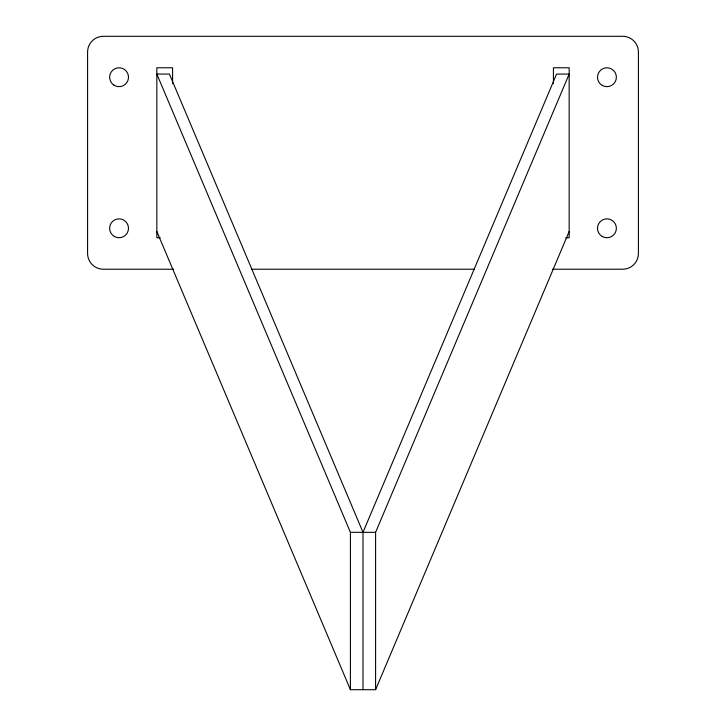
<?xml version="1.0" encoding="UTF-8"?>
<svg xmlns="http://www.w3.org/2000/svg" width="726" height="726" viewBox="0 0 726 726"><rect width="100%" height="100%" fill="white"/><g stroke="black" fill="none" stroke-linecap="round" stroke-linejoin="round"><path stroke-width="1.09" d="M363 689.7L363 532.321L556.579 74.07L569.166 74.07L375.587 532.321L375.587 689.7L350.413 689.7L156.834 231.449M375.587 689.7L569.166 231.449M160.21 237.747L156.834 237.747L156.834 67.772L172.57 67.772L172.57 83.635M565.79 237.747L569.166 237.747L569.166 67.772L553.43 67.772L553.43 83.635M173.632 269.219L103.328 269.219A15.736 15.736 0 0 1 87.583 253.483L87.583 52.036A15.736 15.736 0 0 1 103.328 36.3L622.672 36.3A15.736 15.736 0 0 1 638.417 52.036L638.417 253.483A15.736 15.736 0 0 1 622.672 269.219L552.368 269.219M251.877 269.219L474.123 269.219M363 532.321L169.421 74.07L156.834 74.07L350.413 532.321L375.587 532.321M350.413 532.321L350.413 689.7M602.217 85.396A9.447 9.447 0 0 0 616.383 77.219A9.447 9.447 0 0 0 602.217 69.043A9.447 9.447 0 0 0 602.217 85.396M602.217 236.476A9.447 9.447 0 0 0 616.383 228.3A9.447 9.447 0 0 0 602.217 220.123A9.447 9.447 0 0 0 602.217 236.476M114.345 236.476A9.447 9.447 0 0 0 128.502 228.3A9.447 9.447 0 0 0 114.345 220.123A9.447 9.447 0 0 0 114.345 236.476M113.628 84.942A9.447 9.447 0 0 0 128.466 78.063A9.447 9.447 0 0 0 115.098 68.652A9.447 9.447 0 0 0 113.628 84.942"/></g></svg>
